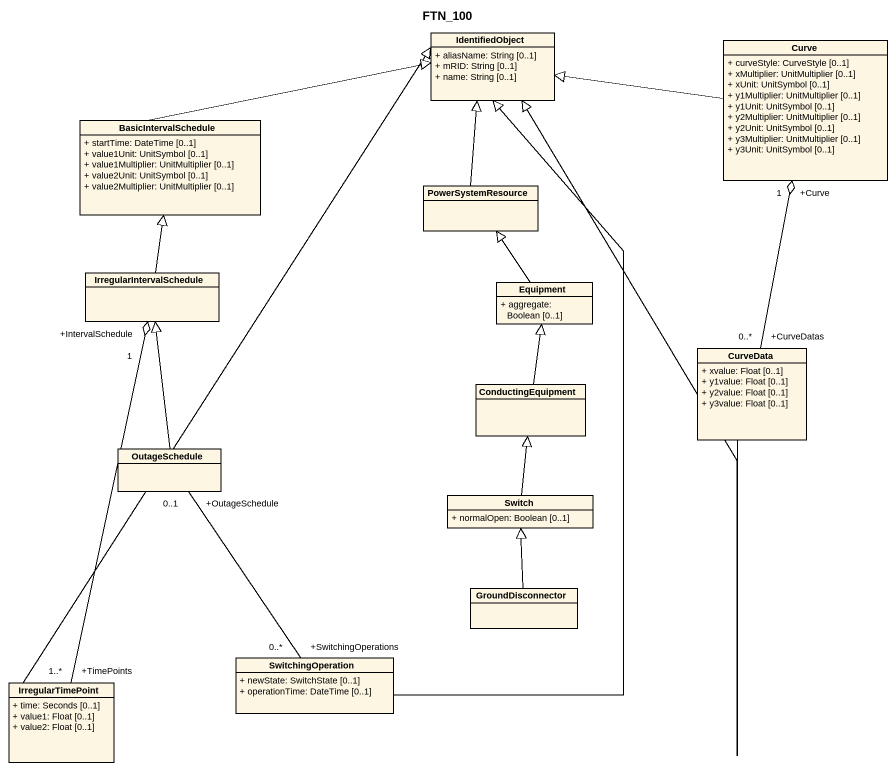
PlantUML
@startuml
title FTN_100
hide circle
hide empty members
skinparam classAttributeIconSize 0
class IdentifiedObject {
  + aliasName: String [0..1]
  + mRID: String [0..1]
  + name: String [0..1]
}
class Curve {
  + curveStyle: CurveStyle [0..1]
  + xMultiplier: UnitMultiplier [0..1]
  + xUnit: UnitSymbol [0..1]
  + y1Multiplier: UnitMultiplier [0..1]
  + y1Unit: UnitSymbol [0..1]
  + y2Multiplier: UnitMultiplier [0..1]
  + y2Unit: UnitSymbol [0..1]
  + y3Multiplier: UnitMultiplier [0..1]
  + y3Unit: UnitSymbol [0..1]
}
class BasicIntervalSchedule {
  + startTime: DateTime [0..1]
  + value1Unit: UnitSymbol [0..1]
  + value1Multiplier: UnitMultiplier [0..1]
  + value2Unit: UnitSymbol [0..1]
  + value2Multiplier: UnitMultiplier [0..1]
}
class PowerSystemResource
class IrregularIntervalSchedule
class Equipment {
  + aggregate: Boolean [0..1]
}
class CurveData {
  + xvalue: Float [0..1]
  + y1value: Float [0..1]
  + y2value: Float [0..1]
  + y3value: Float [0..1]
}
class ConductingEquipment
class OutageSchedule
class Switch {
  + normalOpen: Boolean [0..1]
}
class GroundDisconnector
class IrregularTimePoint {
  + time: Seconds [0..1]
  + value1: Float [0..1]
  + value2: Float [0..1]
}
class SwitchingOperation {
  + newState: SwitchState [0..1]
  + operationTime: DateTime [0..1]
}
Curve -left-|> IdentifiedObject
BasicIntervalSchedule -right-|> IdentifiedObject
PowerSystemResource -up-|> IdentifiedObject
IrregularIntervalSchedule -up-|> BasicIntervalSchedule
IrregularIntervalSchedule "+IntervalSchedule\n1" o-- "+TimePoints\n1..*" IrregularTimePoint
Equipment -up-|> PowerSystemResource
CurveData -up-|> IdentifiedObject
CurveData "+CurveDatas\n0..*" -up-o "+Curve\n1" Curve
ConductingEquipment -up-|> Equipment
OutageSchedule -up-|> IrregularIntervalSchedule
Switch -up-|> ConductingEquipment
GroundDisconnector -up-|> Switch
IrregularTimePoint -up-|> IdentifiedObject
SwitchingOperation -up-|> IdentifiedObject
SwitchingOperation "+SwitchingOperations\n0..*" -up- "+OutageSchedule\n0..1" OutageSchedule
@enduml
